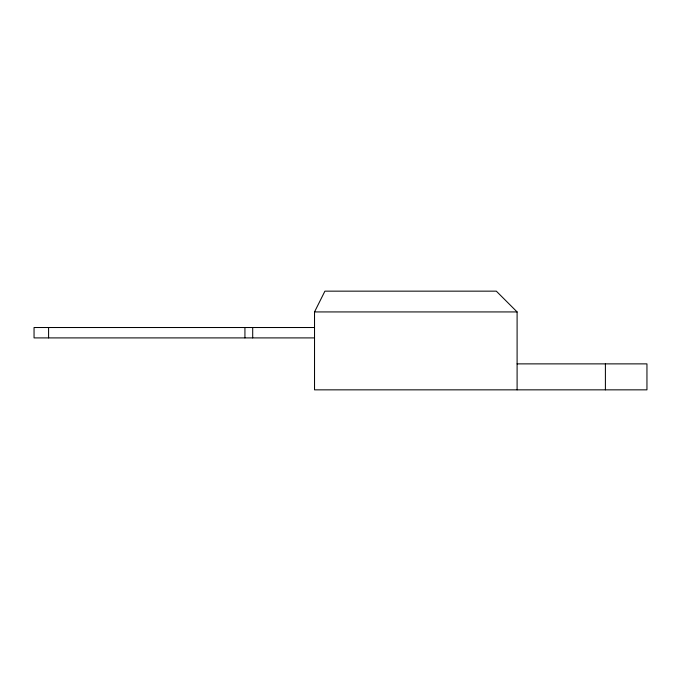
<?xml version="1.0" encoding="UTF-8"?>
<svg xmlns="http://www.w3.org/2000/svg" width="681" height="681" viewBox="0 0 681 681"><rect width="100%" height="100%" fill="white"/><g stroke="black" fill="none" stroke-linecap="round" stroke-linejoin="round"><path stroke-width="1.02" d="M517.1 363.875L646.95 363.875L646.95 389.847L314.528 389.847L314.528 311.932L324.914 291.153L496.321 291.153L517.1 311.932L517.1 389.847M314.528 311.932L517.1 311.932M314.528 327.518L34.05 327.518L34.05 337.904L314.528 337.904M605.4 363.875L605.4 389.847M252.702 327.518L252.702 337.904M244.93 327.518L244.93 337.904M48.589 327.518L48.589 337.904"/></g></svg>
